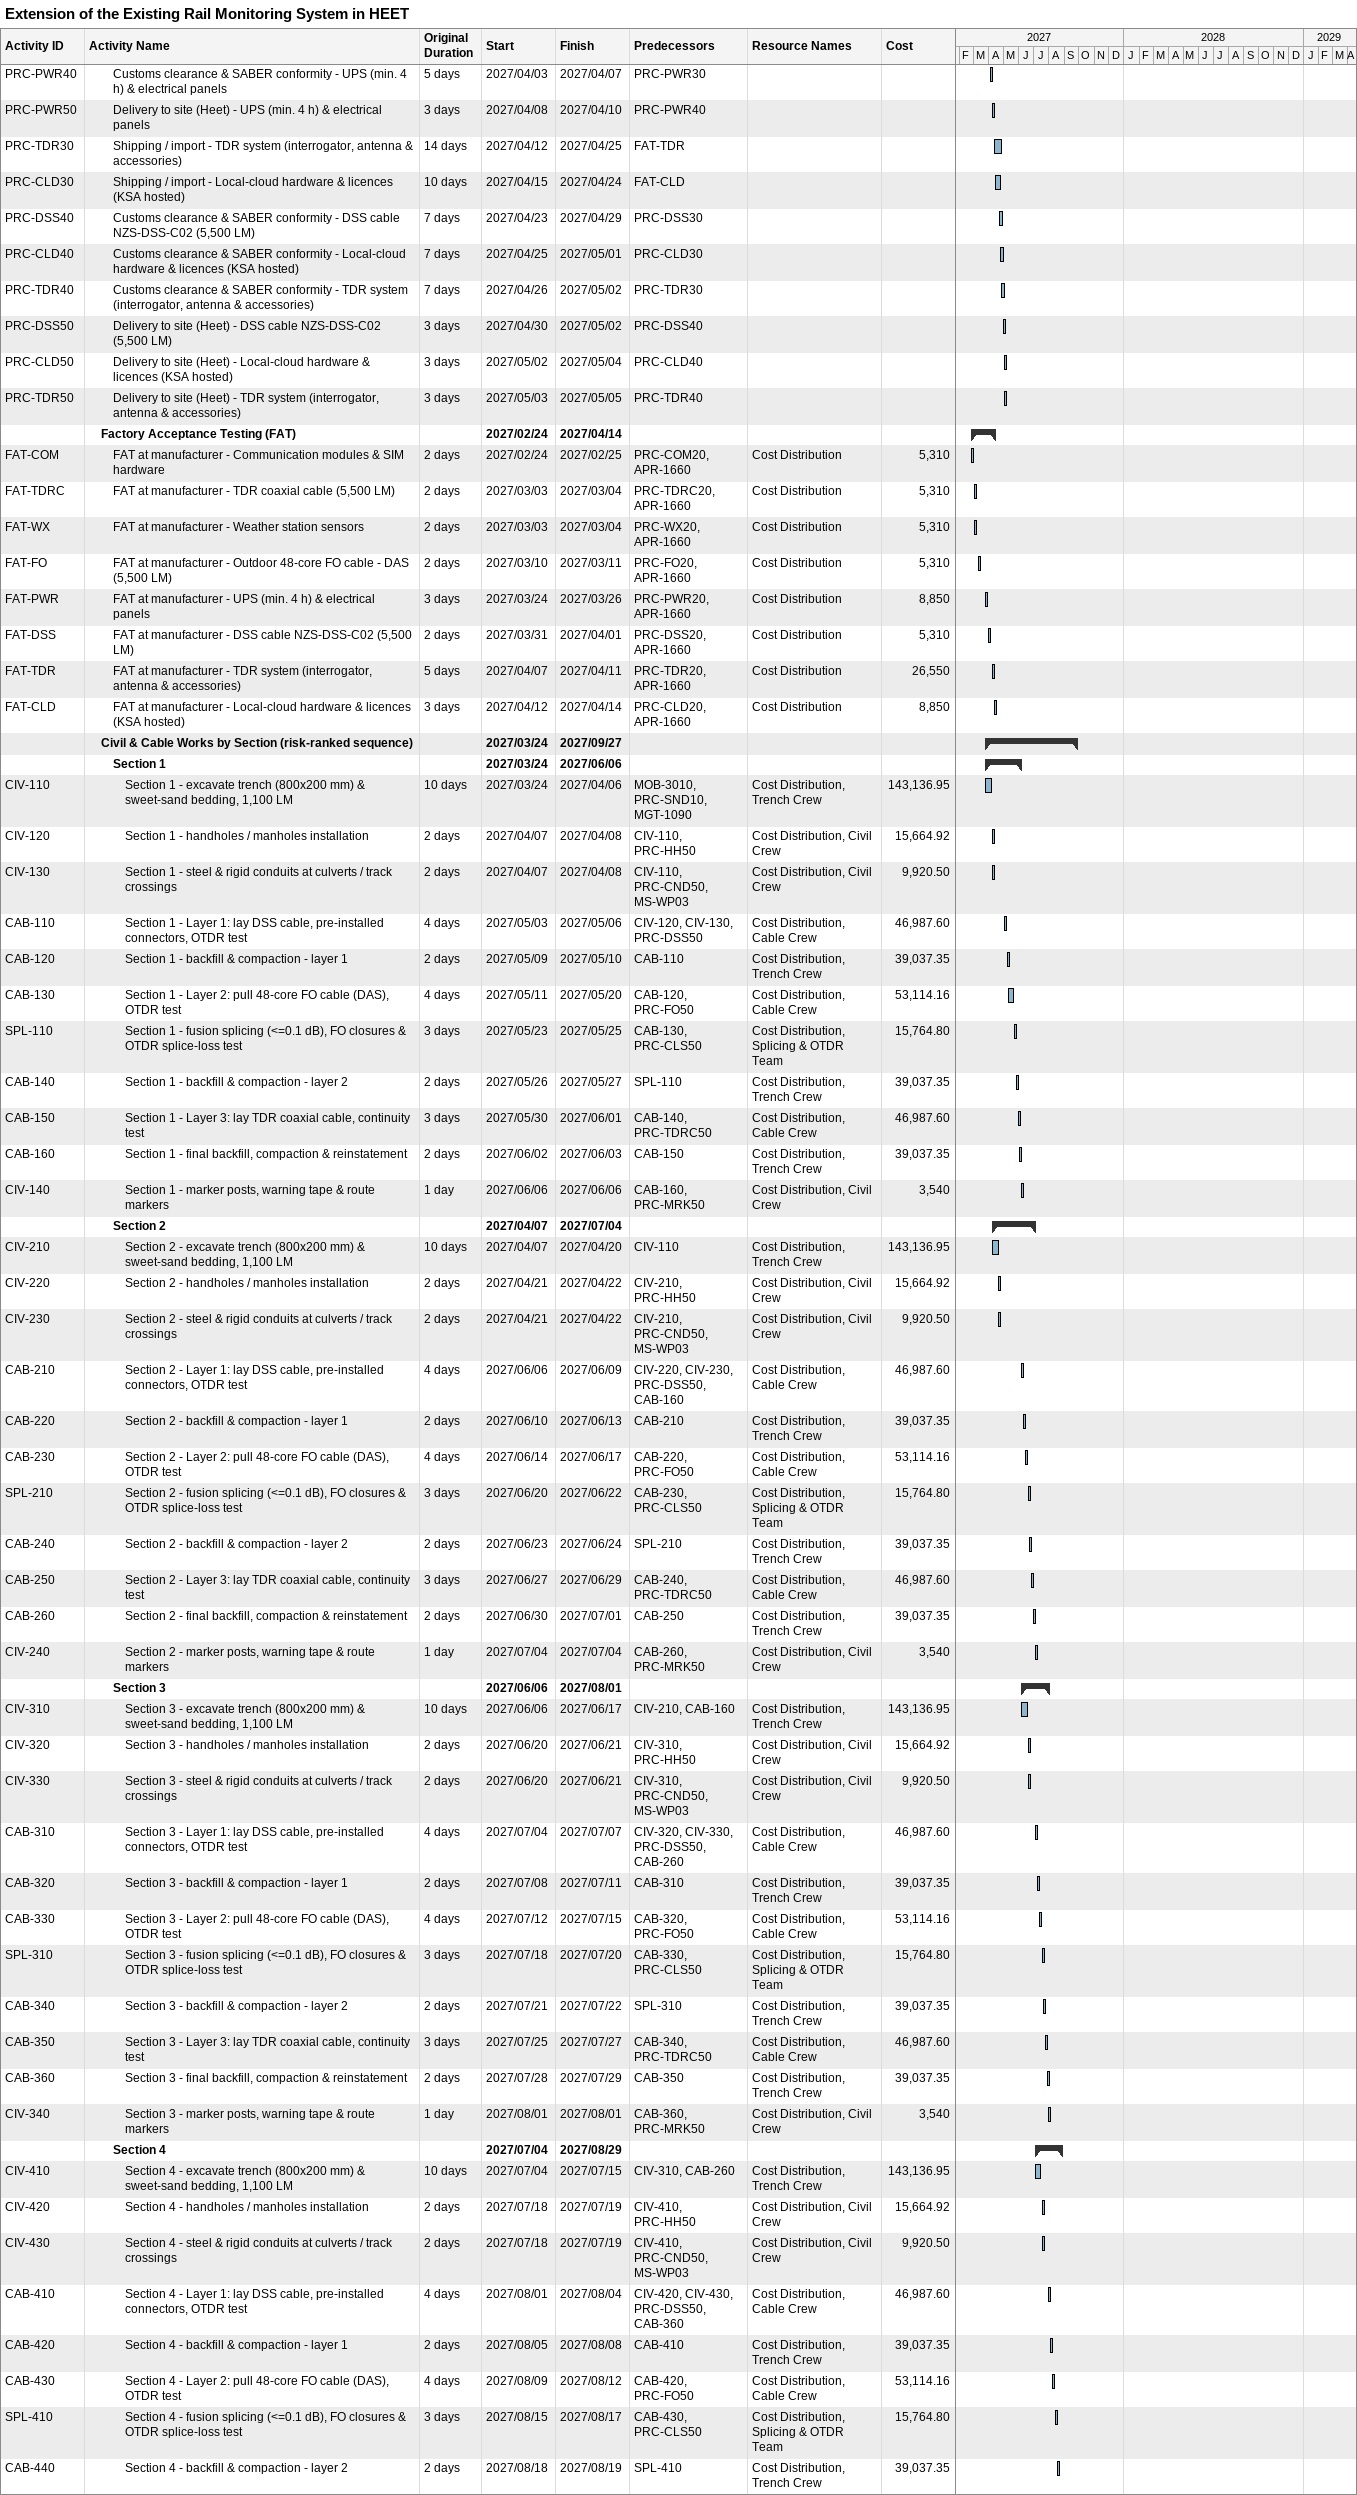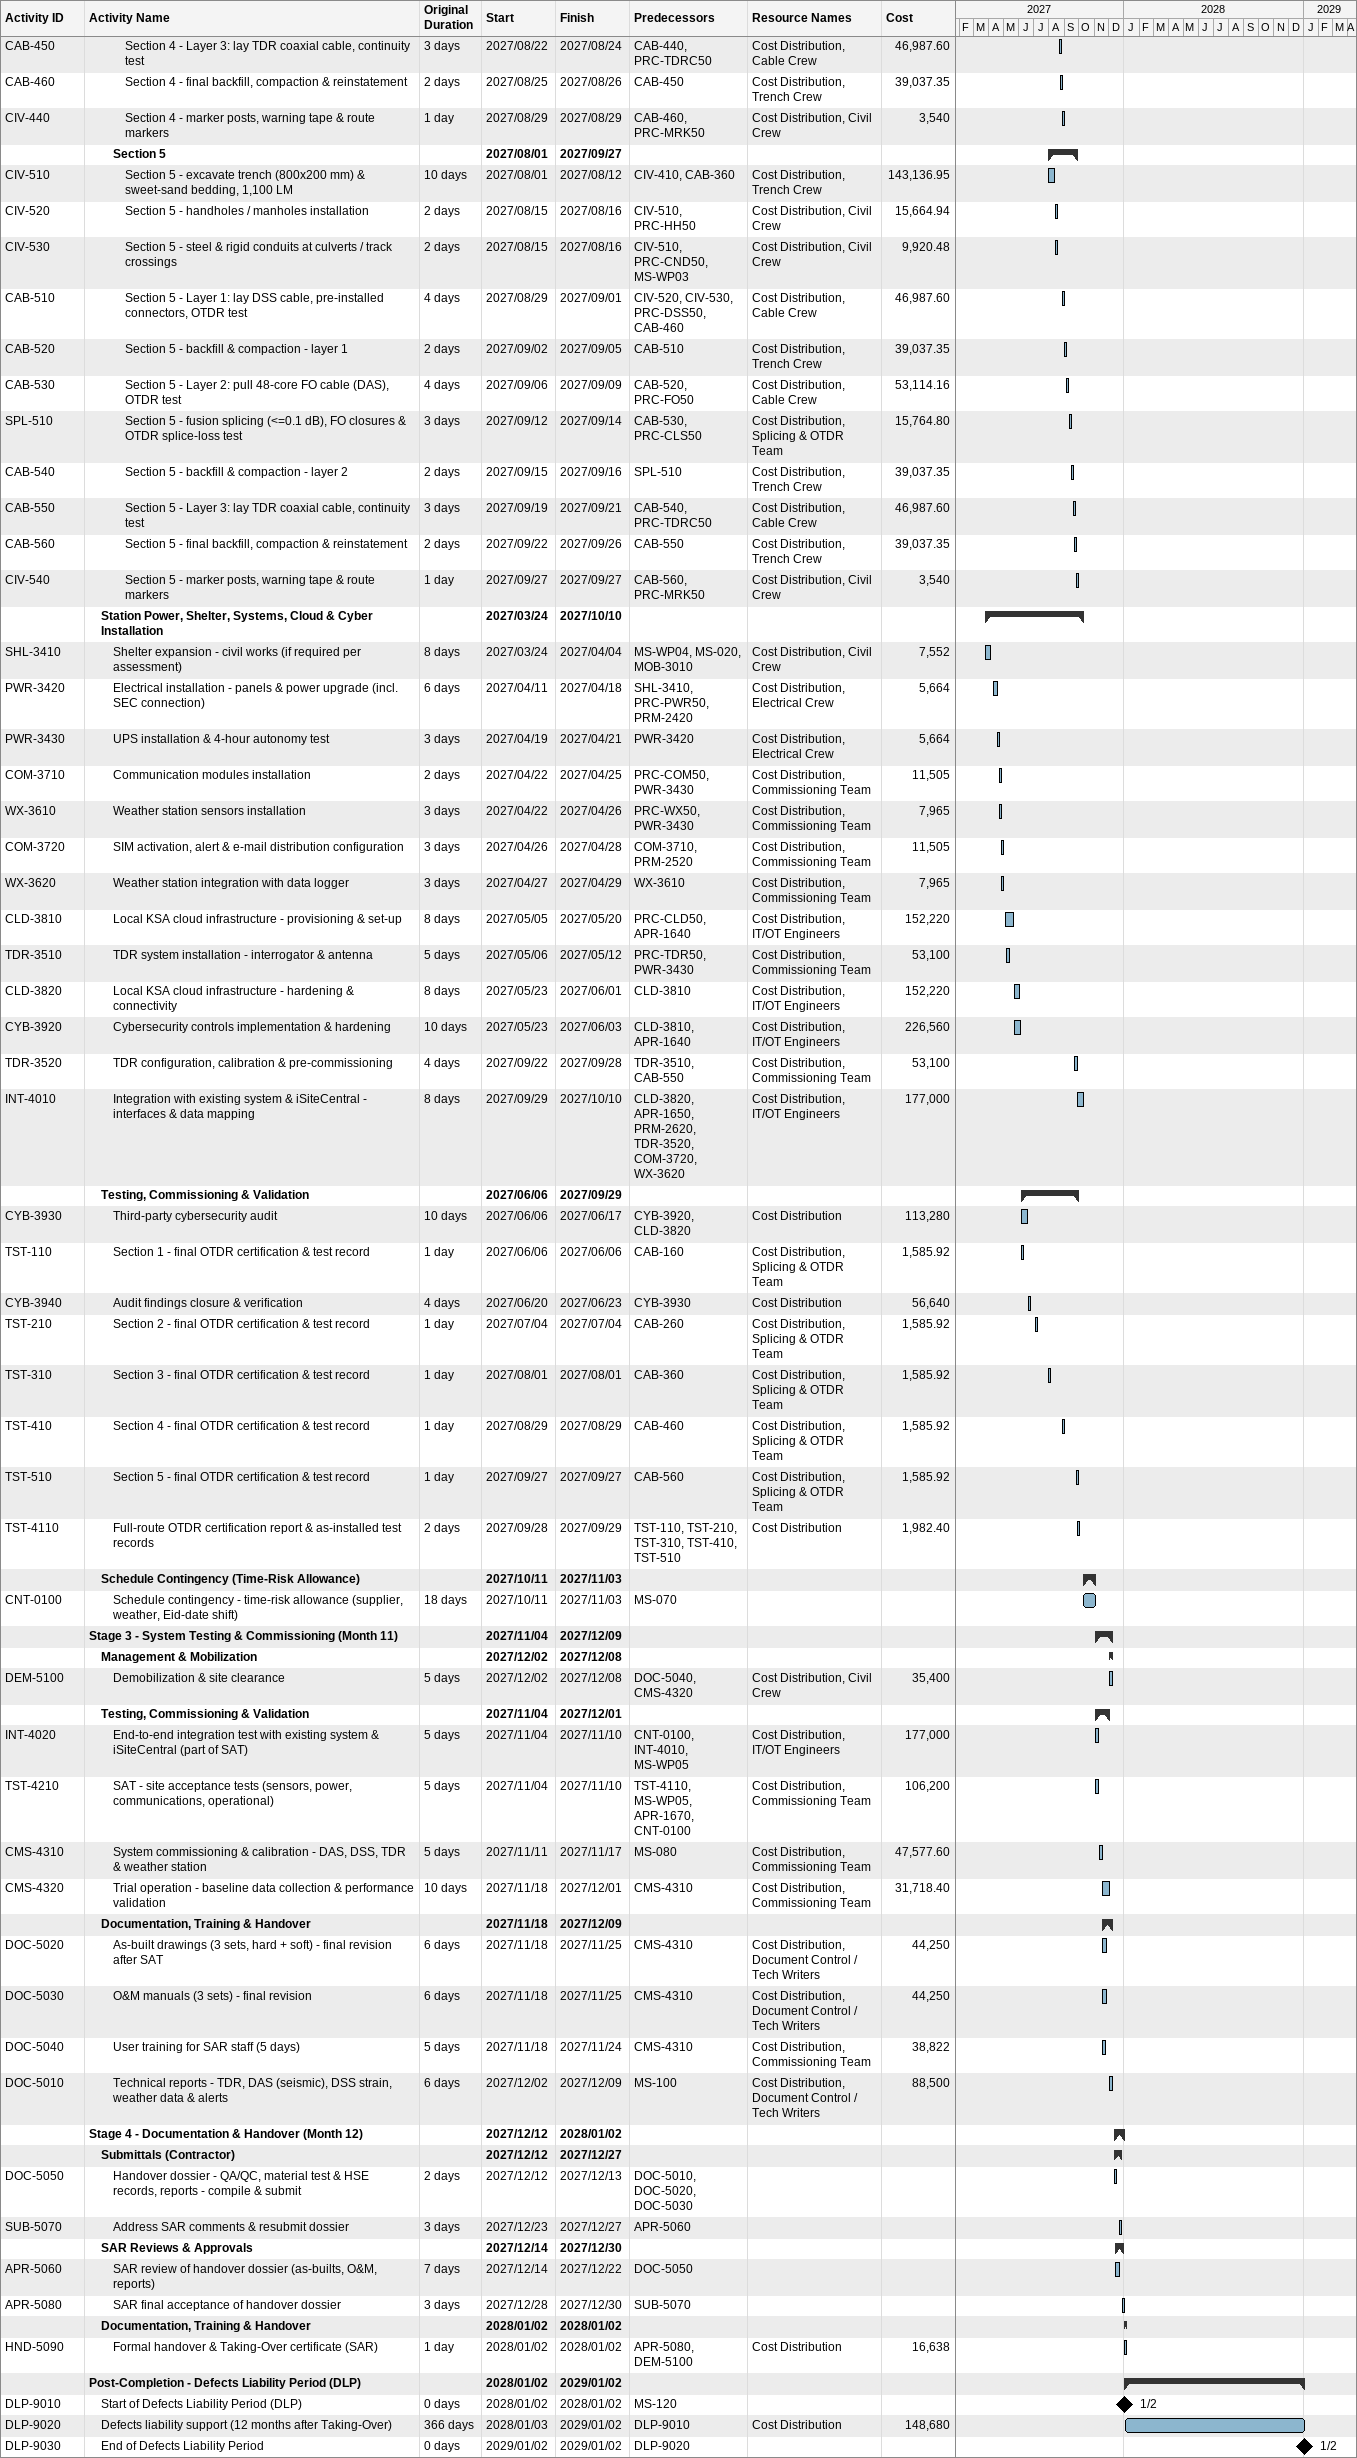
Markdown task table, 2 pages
Extension of the Existing Rail Monitoring System in HEET

| ID | Level | Task | Original duration | Start | Finish | Predecessors | Resources | Cost |
|---|---|---|---|---|---|---|---|---|
| PRC-PWR40 | 3 | Customs clearance & SABER conformity - UPS (min. 4 h) & electrical panels | 5d | 2027-04-03 | 2027-04-07 | PRC-PWR30 |  |  |
| PRC-PWR50 | 3 | Delivery to site (Heet) - UPS (min. 4 h) & electrical panels | 3d | 2027-04-08 | 2027-04-10 | PRC-PWR40 |  |  |
| PRC-TDR30 | 3 | Shipping / import - TDR system (interrogator, antenna & accessories) | 14d | 2027-04-12 | 2027-04-25 | FAT-TDR |  |  |
| PRC-CLD30 | 3 | Shipping / import - Local-cloud hardware & licences (KSA hosted) | 10d | 2027-04-15 | 2027-04-24 | FAT-CLD |  |  |
| PRC-DSS40 | 3 | Customs clearance & SABER conformity - DSS cable NZS-DSS-C02 (5,500 LM) | 7d | 2027-04-23 | 2027-04-29 | PRC-DSS30 |  |  |
| PRC-CLD40 | 3 | Customs clearance & SABER conformity - Local-cloud hardware & licences (KSA hosted) | 7d | 2027-04-25 | 2027-05-01 | PRC-CLD30 |  |  |
| PRC-TDR40 | 3 | Customs clearance & SABER conformity - TDR system (interrogator, antenna & accessories) | 7d | 2027-04-26 | 2027-05-02 | PRC-TDR30 |  |  |
| PRC-DSS50 | 3 | Delivery to site (Heet) - DSS cable NZS-DSS-C02 (5,500 LM) | 3d | 2027-04-30 | 2027-05-02 | PRC-DSS40 |  |  |
| PRC-CLD50 | 3 | Delivery to site (Heet) - Local-cloud hardware & licences (KSA hosted) | 3d | 2027-05-02 | 2027-05-04 | PRC-CLD40 |  |  |
| PRC-TDR50 | 3 | Delivery to site (Heet) - TDR system (interrogator, antenna & accessories) | 3d | 2027-05-03 | 2027-05-05 | PRC-TDR40 |  |  |
|  | 2 | **Factory Acceptance Testing (FAT)** |  | 2027-02-24 | 2027-04-14 |  |  |  |
| FAT-COM | 3 | FAT at manufacturer - Communication modules & SIM hardware | 2d | 2027-02-24 | 2027-02-25 | PRC-COM20, APR-1660 | Cost Distribution | 5310 |
| FAT-TDRC | 3 | FAT at manufacturer - TDR coaxial cable (5,500 LM) | 2d | 2027-03-03 | 2027-03-04 | PRC-TDRC20, APR-1660 | Cost Distribution | 5310 |
| FAT-WX | 3 | FAT at manufacturer - Weather station sensors | 2d | 2027-03-03 | 2027-03-04 | PRC-WX20, APR-1660 | Cost Distribution | 5310 |
| FAT-FO | 3 | FAT at manufacturer - Outdoor 48-core FO cable - DAS (5,500 LM) | 2d | 2027-03-10 | 2027-03-11 | PRC-FO20, APR-1660 | Cost Distribution | 5310 |
| FAT-PWR | 3 | FAT at manufacturer - UPS (min. 4 h) & electrical panels | 3d | 2027-03-24 | 2027-03-26 | PRC-PWR20, APR-1660 | Cost Distribution | 8850 |
| FAT-DSS | 3 | FAT at manufacturer - DSS cable NZS-DSS-C02 (5,500 LM) | 2d | 2027-03-31 | 2027-04-01 | PRC-DSS20, APR-1660 | Cost Distribution | 5310 |
| FAT-TDR | 3 | FAT at manufacturer - TDR system (interrogator, antenna & accessories) | 5d | 2027-04-07 | 2027-04-11 | PRC-TDR20, APR-1660 | Cost Distribution | 26550 |
| FAT-CLD | 3 | FAT at manufacturer - Local-cloud hardware & licences (KSA hosted) | 3d | 2027-04-12 | 2027-04-14 | PRC-CLD20, APR-1660 | Cost Distribution | 8850 |
|  | 2 | **Civil & Cable Works by Section (risk-ranked sequence)** |  | 2027-03-24 | 2027-09-27 |  |  |  |
|  | 3 | **Section 1** |  | 2027-03-24 | 2027-06-06 |  |  |  |
| CIV-110 | 4 | Section 1 - excavate trench (800x200 mm) & sweet-sand bedding, 1,100 LM | 10d | 2027-03-24 | 2027-04-06 | MOB-3010, PRC-SND10, MGT-1090 | Cost Distribution, Trench Crew | 143136.95 |
| CIV-120 | 4 | Section 1 - handholes / manholes installation | 2d | 2027-04-07 | 2027-04-08 | CIV-110, PRC-HH50 | Cost Distribution, Civil Crew | 15664.92 |
| CIV-130 | 4 | Section 1 - steel & rigid conduits at culverts / track crossings | 2d | 2027-04-07 | 2027-04-08 | CIV-110, PRC-CND50, MS-WP03 | Cost Distribution, Civil Crew | 9920.50 |
| CAB-110 | 4 | Section 1 - Layer 1: lay DSS cable, pre-installed connectors, OTDR test | 4d | 2027-05-03 | 2027-05-06 | CIV-120, CIV-130, PRC-DSS50 | Cost Distribution, Cable Crew | 46987.60 |
| CAB-120 | 4 | Section 1 - backfill & compaction - layer 1 | 2d | 2027-05-09 | 2027-05-10 | CAB-110 | Cost Distribution, Trench Crew | 39037.35 |
| CAB-130 | 4 | Section 1 - Layer 2: pull 48-core FO cable (DAS), OTDR test | 4d | 2027-05-11 | 2027-05-20 | CAB-120, PRC-FO50 | Cost Distribution, Cable Crew | 53114.16 |
| SPL-110 | 4 | Section 1 - fusion splicing (<=0.1 dB), FO closures & OTDR splice-loss test | 3d | 2027-05-23 | 2027-05-25 | CAB-130, PRC-CLS50 | Cost Distribution, Splicing & OTDR Team | 15764.80 |
| CAB-140 | 4 | Section 1 - backfill & compaction - layer 2 | 2d | 2027-05-26 | 2027-05-27 | SPL-110 | Cost Distribution, Trench Crew | 39037.35 |
| CAB-150 | 4 | Section 1 - Layer 3: lay TDR coaxial cable, continuity test | 3d | 2027-05-30 | 2027-06-01 | CAB-140, PRC-TDRC50 | Cost Distribution, Cable Crew | 46987.60 |
| CAB-160 | 4 | Section 1 - final backfill, compaction & reinstatement | 2d | 2027-06-02 | 2027-06-03 | CAB-150 | Cost Distribution, Trench Crew | 39037.35 |
| CIV-140 | 4 | Section 1 - marker posts, warning tape & route markers | 1d | 2027-06-06 | 2027-06-06 | CAB-160, PRC-MRK50 | Cost Distribution, Civil Crew | 3540 |
|  | 3 | **Section 2** |  | 2027-04-07 | 2027-07-04 |  |  |  |
| CIV-210 | 4 | Section 2 - excavate trench (800x200 mm) & sweet-sand bedding, 1,100 LM | 10d | 2027-04-07 | 2027-04-20 | CIV-110 | Cost Distribution, Trench Crew | 143136.95 |
| CIV-220 | 4 | Section 2 - handholes / manholes installation | 2d | 2027-04-21 | 2027-04-22 | CIV-210, PRC-HH50 | Cost Distribution, Civil Crew | 15664.92 |
| CIV-230 | 4 | Section 2 - steel & rigid conduits at culverts / track crossings | 2d | 2027-04-21 | 2027-04-22 | CIV-210, PRC-CND50, MS-WP03 | Cost Distribution, Civil Crew | 9920.50 |
| CAB-210 | 4 | Section 2 - Layer 1: lay DSS cable, pre-installed connectors, OTDR test | 4d | 2027-06-06 | 2027-06-09 | CIV-220, CIV-230, PRC-DSS50, CAB-160 | Cost Distribution, Cable Crew | 46987.60 |
| CAB-220 | 4 | Section 2 - backfill & compaction - layer 1 | 2d | 2027-06-10 | 2027-06-13 | CAB-210 | Cost Distribution, Trench Crew | 39037.35 |
| CAB-230 | 4 | Section 2 - Layer 2: pull 48-core FO cable (DAS), OTDR test | 4d | 2027-06-14 | 2027-06-17 | CAB-220, PRC-FO50 | Cost Distribution, Cable Crew | 53114.16 |
| SPL-210 | 4 | Section 2 - fusion splicing (<=0.1 dB), FO closures & OTDR splice-loss test | 3d | 2027-06-20 | 2027-06-22 | CAB-230, PRC-CLS50 | Cost Distribution, Splicing & OTDR Team | 15764.80 |
| CAB-240 | 4 | Section 2 - backfill & compaction - layer 2 | 2d | 2027-06-23 | 2027-06-24 | SPL-210 | Cost Distribution, Trench Crew | 39037.35 |
| CAB-250 | 4 | Section 2 - Layer 3: lay TDR coaxial cable, continuity test | 3d | 2027-06-27 | 2027-06-29 | CAB-240, PRC-TDRC50 | Cost Distribution, Cable Crew | 46987.60 |
| CAB-260 | 4 | Section 2 - final backfill, compaction & reinstatement | 2d | 2027-06-30 | 2027-07-01 | CAB-250 | Cost Distribution, Trench Crew | 39037.35 |
| CIV-240 | 4 | Section 2 - marker posts, warning tape & route markers | 1d | 2027-07-04 | 2027-07-04 | CAB-260, PRC-MRK50 | Cost Distribution, Civil Crew | 3540 |
|  | 3 | **Section 3** |  | 2027-06-06 | 2027-08-01 |  |  |  |
| CIV-310 | 4 | Section 3 - excavate trench (800x200 mm) & sweet-sand bedding, 1,100 LM | 10d | 2027-06-06 | 2027-06-17 | CIV-210, CAB-160 | Cost Distribution, Trench Crew | 143136.95 |
| CIV-320 | 4 | Section 3 - handholes / manholes installation | 2d | 2027-06-20 | 2027-06-21 | CIV-310, PRC-HH50 | Cost Distribution, Civil Crew | 15664.92 |
| CIV-330 | 4 | Section 3 - steel & rigid conduits at culverts / track crossings | 2d | 2027-06-20 | 2027-06-21 | CIV-310, PRC-CND50, MS-WP03 | Cost Distribution, Civil Crew | 9920.50 |
| CAB-310 | 4 | Section 3 - Layer 1: lay DSS cable, pre-installed connectors, OTDR test | 4d | 2027-07-04 | 2027-07-07 | CIV-320, CIV-330, PRC-DSS50, CAB-260 | Cost Distribution, Cable Crew | 46987.60 |
| CAB-320 | 4 | Section 3 - backfill & compaction - layer 1 | 2d | 2027-07-08 | 2027-07-11 | CAB-310 | Cost Distribution, Trench Crew | 39037.35 |
| CAB-330 | 4 | Section 3 - Layer 2: pull 48-core FO cable (DAS), OTDR test | 4d | 2027-07-12 | 2027-07-15 | CAB-320, PRC-FO50 | Cost Distribution, Cable Crew | 53114.16 |
| SPL-310 | 4 | Section 3 - fusion splicing (<=0.1 dB), FO closures & OTDR splice-loss test | 3d | 2027-07-18 | 2027-07-20 | CAB-330, PRC-CLS50 | Cost Distribution, Splicing & OTDR Team | 15764.80 |
| CAB-340 | 4 | Section 3 - backfill & compaction - layer 2 | 2d | 2027-07-21 | 2027-07-22 | SPL-310 | Cost Distribution, Trench Crew | 39037.35 |
| CAB-350 | 4 | Section 3 - Layer 3: lay TDR coaxial cable, continuity test | 3d | 2027-07-25 | 2027-07-27 | CAB-340, PRC-TDRC50 | Cost Distribution, Cable Crew | 46987.60 |
| CAB-360 | 4 | Section 3 - final backfill, compaction & reinstatement | 2d | 2027-07-28 | 2027-07-29 | CAB-350 | Cost Distribution, Trench Crew | 39037.35 |
| CIV-340 | 4 | Section 3 - marker posts, warning tape & route markers | 1d | 2027-08-01 | 2027-08-01 | CAB-360, PRC-MRK50 | Cost Distribution, Civil Crew | 3540 |
|  | 3 | **Section 4** |  | 2027-07-04 | 2027-08-29 |  |  |  |
| CIV-410 | 4 | Section 4 - excavate trench (800x200 mm) & sweet-sand bedding, 1,100 LM | 10d | 2027-07-04 | 2027-07-15 | CIV-310, CAB-260 | Cost Distribution, Trench Crew | 143136.95 |
| CIV-420 | 4 | Section 4 - handholes / manholes installation | 2d | 2027-07-18 | 2027-07-19 | CIV-410, PRC-HH50 | Cost Distribution, Civil Crew | 15664.92 |
| CIV-430 | 4 | Section 4 - steel & rigid conduits at culverts / track crossings | 2d | 2027-07-18 | 2027-07-19 | CIV-410, PRC-CND50, MS-WP03 | Cost Distribution, Civil Crew | 9920.50 |
| CAB-410 | 4 | Section 4 - Layer 1: lay DSS cable, pre-installed connectors, OTDR test | 4d | 2027-08-01 | 2027-08-04 | CIV-420, CIV-430, PRC-DSS50, CAB-360 | Cost Distribution, Cable Crew | 46987.60 |
| CAB-420 | 4 | Section 4 - backfill & compaction - layer 1 | 2d | 2027-08-05 | 2027-08-08 | CAB-410 | Cost Distribution, Trench Crew | 39037.35 |
| CAB-430 | 4 | Section 4 - Layer 2: pull 48-core FO cable (DAS), OTDR test | 4d | 2027-08-09 | 2027-08-12 | CAB-420, PRC-FO50 | Cost Distribution, Cable Crew | 53114.16 |
| SPL-410 | 4 | Section 4 - fusion splicing (<=0.1 dB), FO closures & OTDR splice-loss test | 3d | 2027-08-15 | 2027-08-17 | CAB-430, PRC-CLS50 | Cost Distribution, Splicing & OTDR Team | 15764.80 |
| CAB-440 | 4 | Section 4 - backfill & compaction - layer 2 | 2d | 2027-08-18 | 2027-08-19 | SPL-410 | Cost Distribution, Trench Crew | 39037.35 |
| CAB-450 | 4 | Section 4 - Layer 3: lay TDR coaxial cable, continuity test | 3d | 2027-08-22 | 2027-08-24 | CAB-440, PRC-TDRC50 | Cost Distribution, Cable Crew | 46987.60 |
| CAB-460 | 4 | Section 4 - final backfill, compaction & reinstatement | 2d | 2027-08-25 | 2027-08-26 | CAB-450 | Cost Distribution, Trench Crew | 39037.35 |
| CIV-440 | 4 | Section 4 - marker posts, warning tape & route markers | 1d | 2027-08-29 | 2027-08-29 | CAB-460, PRC-MRK50 | Cost Distribution, Civil Crew | 3540 |
|  | 3 | **Section 5** |  | 2027-08-01 | 2027-09-27 |  |  |  |
| CIV-510 | 4 | Section 5 - excavate trench (800x200 mm) & sweet-sand bedding, 1,100 LM | 10d | 2027-08-01 | 2027-08-12 | CIV-410, CAB-360 | Cost Distribution, Trench Crew | 143136.95 |
| CIV-520 | 4 | Section 5 - handholes / manholes installation | 2d | 2027-08-15 | 2027-08-16 | CIV-510, PRC-HH50 | Cost Distribution, Civil Crew | 15664.94 |
| CIV-530 | 4 | Section 5 - steel & rigid conduits at culverts / track crossings | 2d | 2027-08-15 | 2027-08-16 | CIV-510, PRC-CND50, MS-WP03 | Cost Distribution, Civil Crew | 9920.48 |
| CAB-510 | 4 | Section 5 - Layer 1: lay DSS cable, pre-installed connectors, OTDR test | 4d | 2027-08-29 | 2027-09-01 | CIV-520, CIV-530, PRC-DSS50, CAB-460 | Cost Distribution, Cable Crew | 46987.60 |
| CAB-520 | 4 | Section 5 - backfill & compaction - layer 1 | 2d | 2027-09-02 | 2027-09-05 | CAB-510 | Cost Distribution, Trench Crew | 39037.35 |
| CAB-530 | 4 | Section 5 - Layer 2: pull 48-core FO cable (DAS), OTDR test | 4d | 2027-09-06 | 2027-09-09 | CAB-520, PRC-FO50 | Cost Distribution, Cable Crew | 53114.16 |
| SPL-510 | 4 | Section 5 - fusion splicing (<=0.1 dB), FO closures & OTDR splice-loss test | 3d | 2027-09-12 | 2027-09-14 | CAB-530, PRC-CLS50 | Cost Distribution, Splicing & OTDR Team | 15764.80 |
| CAB-540 | 4 | Section 5 - backfill & compaction - layer 2 | 2d | 2027-09-15 | 2027-09-16 | SPL-510 | Cost Distribution, Trench Crew | 39037.35 |
| CAB-550 | 4 | Section 5 - Layer 3: lay TDR coaxial cable, continuity test | 3d | 2027-09-19 | 2027-09-21 | CAB-540, PRC-TDRC50 | Cost Distribution, Cable Crew | 46987.60 |
| CAB-560 | 4 | Section 5 - final backfill, compaction & reinstatement | 2d | 2027-09-22 | 2027-09-26 | CAB-550 | Cost Distribution, Trench Crew | 39037.35 |
| CIV-540 | 4 | Section 5 - marker posts, warning tape & route markers | 1d | 2027-09-27 | 2027-09-27 | CAB-560, PRC-MRK50 | Cost Distribution, Civil Crew | 3540 |
|  | 2 | **Station Power, Shelter, Systems, Cloud & Cyber Installation** |  | 2027-03-24 | 2027-10-10 |  |  |  |
| SHL-3410 | 3 | Shelter expansion - civil works (if required per assessment) | 8d | 2027-03-24 | 2027-04-04 | MS-WP04, MS-020, MOB-3010 | Cost Distribution, Civil Crew | 7552 |
| PWR-3420 | 3 | Electrical installation - panels & power upgrade (incl. SEC connection) | 6d | 2027-04-11 | 2027-04-18 | SHL-3410, PRC-PWR50, PRM-2420 | Cost Distribution, Electrical Crew | 5664 |
| PWR-3430 | 3 | UPS installation & 4-hour autonomy test | 3d | 2027-04-19 | 2027-04-21 | PWR-3420 | Cost Distribution, Electrical Crew | 5664 |
| COM-3710 | 3 | Communication modules installation | 2d | 2027-04-22 | 2027-04-25 | PRC-COM50, PWR-3430 | Cost Distribution, Commissioning Team | 11505 |
| WX-3610 | 3 | Weather station sensors installation | 3d | 2027-04-22 | 2027-04-26 | PRC-WX50, PWR-3430 | Cost Distribution, Commissioning Team | 7965 |
| COM-3720 | 3 | SIM activation, alert & e-mail distribution configuration | 3d | 2027-04-26 | 2027-04-28 | COM-3710, PRM-2520 | Cost Distribution, Commissioning Team | 11505 |
| WX-3620 | 3 | Weather station integration with data logger | 3d | 2027-04-27 | 2027-04-29 | WX-3610 | Cost Distribution, Commissioning Team | 7965 |
| CLD-3810 | 3 | Local KSA cloud infrastructure - provisioning & set-up | 8d | 2027-05-05 | 2027-05-20 | PRC-CLD50, APR-1640 | Cost Distribution, IT/OT Engineers | 152220 |
| TDR-3510 | 3 | TDR system installation - interrogator & antenna | 5d | 2027-05-06 | 2027-05-12 | PRC-TDR50, PWR-3430 | Cost Distribution, Commissioning Team | 53100 |
| CLD-3820 | 3 | Local KSA cloud infrastructure - hardening & connectivity | 8d | 2027-05-23 | 2027-06-01 | CLD-3810 | Cost Distribution, IT/OT Engineers | 152220 |
| CYB-3920 | 3 | Cybersecurity controls implementation & hardening | 10d | 2027-05-23 | 2027-06-03 | CLD-3810, APR-1640 | Cost Distribution, IT/OT Engineers | 226560 |
| TDR-3520 | 3 | TDR configuration, calibration & pre-commissioning | 4d | 2027-09-22 | 2027-09-28 | TDR-3510, CAB-550 | Cost Distribution, Commissioning Team | 53100 |
| INT-4010 | 3 | Integration with existing system & iSiteCentral - interfaces & data mapping | 8d | 2027-09-29 | 2027-10-10 | CLD-3820, APR-1650, PRM-2620, TDR-3520, COM-3720, WX-3620 | Cost Distribution, IT/OT Engineers | 177000 |
|  | 2 | **Testing, Commissioning & Validation** |  | 2027-06-06 | 2027-09-29 |  |  |  |
| CYB-3930 | 3 | Third-party cybersecurity audit | 10d | 2027-06-06 | 2027-06-17 | CYB-3920, CLD-3820 | Cost Distribution | 113280 |
| TST-110 | 3 | Section 1 - final OTDR certification & test record | 1d | 2027-06-06 | 2027-06-06 | CAB-160 | Cost Distribution, Splicing & OTDR Team | 1585.92 |
| CYB-3940 | 3 | Audit findings closure & verification | 4d | 2027-06-20 | 2027-06-23 | CYB-3930 | Cost Distribution | 56640 |
| TST-210 | 3 | Section 2 - final OTDR certification & test record | 1d | 2027-07-04 | 2027-07-04 | CAB-260 | Cost Distribution, Splicing & OTDR Team | 1585.92 |
| TST-310 | 3 | Section 3 - final OTDR certification & test record | 1d | 2027-08-01 | 2027-08-01 | CAB-360 | Cost Distribution, Splicing & OTDR Team | 1585.92 |
| TST-410 | 3 | Section 4 - final OTDR certification & test record | 1d | 2027-08-29 | 2027-08-29 | CAB-460 | Cost Distribution, Splicing & OTDR Team | 1585.92 |
| TST-510 | 3 | Section 5 - final OTDR certification & test record | 1d | 2027-09-27 | 2027-09-27 | CAB-560 | Cost Distribution, Splicing & OTDR Team | 1585.92 |
| TST-4110 | 3 | Full-route OTDR certification report & as-installed test records | 2d | 2027-09-28 | 2027-09-29 | TST-110, TST-210, TST-310, TST-410, TST-510 | Cost Distribution | 1982.40 |
|  | 2 | **Schedule Contingency (Time-Risk Allowance)** |  | 2027-10-11 | 2027-11-03 |  |  |  |
| CNT-0100 | 3 | Schedule contingency - time-risk allowance (supplier, weather, Eid-date shift) | 18d | 2027-10-11 | 2027-11-03 | MS-070 |  |  |
|  | 1 | **Stage 3 - System Testing & Commissioning (Month 11)** |  | 2027-11-04 | 2027-12-09 |  |  |  |
|  | 2 | **Management & Mobilization** |  | 2027-12-02 | 2027-12-08 |  |  |  |
| DEM-5100 | 3 | Demobilization & site clearance | 5d | 2027-12-02 | 2027-12-08 | DOC-5040, CMS-4320 | Cost Distribution, Civil Crew | 35400 |
|  | 2 | **Testing, Commissioning & Validation** |  | 2027-11-04 | 2027-12-01 |  |  |  |
| INT-4020 | 3 | End-to-end integration test with existing system & iSiteCentral (part of SAT) | 5d | 2027-11-04 | 2027-11-10 | CNT-0100, INT-4010, MS-WP05 | Cost Distribution, IT/OT Engineers | 177000 |
| TST-4210 | 3 | SAT - site acceptance tests (sensors, power, communications, operational) | 5d | 2027-11-04 | 2027-11-10 | TST-4110, MS-WP05, APR-1670, CNT-0100 | Cost Distribution, Commissioning Team | 106200 |
| CMS-4310 | 3 | System commissioning & calibration - DAS, DSS, TDR & weather station | 5d | 2027-11-11 | 2027-11-17 | MS-080 | Cost Distribution, Commissioning Team | 47577.60 |
| CMS-4320 | 3 | Trial operation - baseline data collection & performance validation | 10d | 2027-11-18 | 2027-12-01 | CMS-4310 | Cost Distribution, Commissioning Team | 31718.40 |
|  | 2 | **Documentation, Training & Handover** |  | 2027-11-18 | 2027-12-09 |  |  |  |
| DOC-5020 | 3 | As-built drawings (3 sets, hard + soft) - final revision after SAT | 6d | 2027-11-18 | 2027-11-25 | CMS-4310 | Cost Distribution, Document Control / Tech Writers | 44250 |
| DOC-5030 | 3 | O&M manuals (3 sets) - final revision | 6d | 2027-11-18 | 2027-11-25 | CMS-4310 | Cost Distribution, Document Control / Tech Writers | 44250 |
| DOC-5040 | 3 | User training for SAR staff (5 days) | 5d | 2027-11-18 | 2027-11-24 | CMS-4310 | Cost Distribution, Commissioning Team | 38822 |
| DOC-5010 | 3 | Technical reports - TDR, DAS (seismic), DSS strain, weather data & alerts | 6d | 2027-12-02 | 2027-12-09 | MS-100 | Cost Distribution, Document Control / Tech Writers | 88500 |
|  | 1 | **Stage 4 - Documentation & Handover (Month 12)** |  | 2027-12-12 | 2028-01-02 |  |  |  |
|  | 2 | **Submittals (Contractor)** |  | 2027-12-12 | 2027-12-27 |  |  |  |
| DOC-5050 | 3 | Handover dossier - QA/QC, material test & HSE records, reports - compile & submit | 2d | 2027-12-12 | 2027-12-13 | DOC-5010, DOC-5020, DOC-5030 |  |  |
| SUB-5070 | 3 | Address SAR comments & resubmit dossier | 3d | 2027-12-23 | 2027-12-27 | APR-5060 |  |  |
|  | 2 | **SAR Reviews & Approvals** |  | 2027-12-14 | 2027-12-30 |  |  |  |
| APR-5060 | 3 | SAR review of handover dossier (as-builts, O&M, reports) | 7d | 2027-12-14 | 2027-12-22 | DOC-5050 |  |  |
| APR-5080 | 3 | SAR final acceptance of handover dossier | 3d | 2027-12-28 | 2027-12-30 | SUB-5070 |  |  |
|  | 2 | **Documentation, Training & Handover** |  | 2028-01-02 | 2028-01-02 |  |  |  |
| HND-5090 | 3 | Formal handover & Taking-Over certificate (SAR) | 1d | 2028-01-02 | 2028-01-02 | APR-5080, DEM-5100 | Cost Distribution | 16638 |
|  | 1 | **Post-Completion - Defects Liability Period (DLP)** |  | 2028-01-02 | 2029-01-02 |  |  |  |
| DLP-9010 | 2 | Start of Defects Liability Period (DLP) | 0d | 2028-01-02 | 2028-01-02 | MS-120 |  |  |
| DLP-9020 | 2 | Defects liability support (12 months after Taking-Over) | 366d | 2028-01-03 | 2029-01-02 | DLP-9010 | Cost Distribution | 148680 |
| DLP-9030 | 2 | End of Defects Liability Period | 0d | 2029-01-02 | 2029-01-02 | DLP-9020 |  |  |
